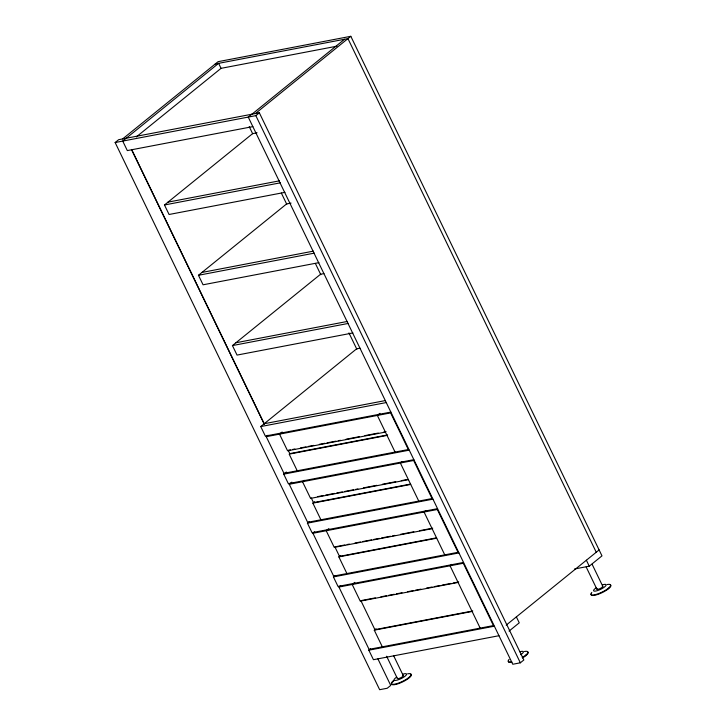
<?xml version="1.0" encoding="UTF-8"?>
<svg xmlns="http://www.w3.org/2000/svg" width="726" height="726" viewBox="0 0 726 726"><rect width="100%" height="100%" fill="white"/><g stroke="black" fill="none" stroke-linecap="round" stroke-linejoin="round"><path stroke-width="1.09" d="M377.91 658.872L390.733 685.417L387.239 688.248L379.653 689.7L115.144 142.532L118.637 139.691L259.336 112.802L523.845 659.979L520.351 662.811L512.765 664.254L248.247 117.086L251.75 114.254M122.621 138.938L218.081 61.674L350.812 36.3L601.981 555.871L589.258 566.18L574.511 568.993M136.316 136.915L221.049 68.335L336.918 46.183M251.94 114.218L344.532 39.268M255.352 113.565L350.812 36.3M115.144 142.532L255.833 115.634L259.336 112.802M284.955 192.345L169.076 214.488L164.475 204.977L252.612 133.638L257.068 132.785M318.932 262.64L203.062 284.792L198.461 275.272L286.598 203.933L291.053 203.08M352.918 332.944L237.039 355.087L232.438 345.576L320.583 274.237L323.923 273.593M390.86 412.087L265.335 436.072L260.734 426.561L356.638 348.816L359.978 348.181M266.242 436.68L390.633 412.903L408.348 449.539L283.957 473.316L266.242 436.68L267.994 435.264M282.142 432.015L279.519 434.148L287.569 450.801L385.406 432.097M413.856 459.667L288.331 483.652L283.73 474.142L286.362 472.018M289.247 484.26L413.639 460.484L432.034 498.553L307.652 522.321L289.247 484.26L291.87 482.137M379.988 413.321L377.357 415.444L395.071 452.08M304.267 480.303L302.515 481.719L310.574 498.381L408.411 479.677M320.919 519.789L312.87 503.136L314.621 501.72M437.551 508.672L312.026 532.666L307.425 523.147L309.176 521.731M312.933 533.265L437.324 509.498L458.024 552.314L333.642 576.09L312.933 533.265L314.685 531.849M402.113 461.609L400.362 463.025L418.766 501.085M328.833 528.61L326.21 530.733L334.259 547.386L432.106 528.682M346.91 573.549L338.86 556.896L340.612 555.481M463.542 562.432L338.017 586.427L333.415 576.916L335.167 575.5M425.799 510.614L424.057 512.03L444.757 554.855M338.933 587.035L463.315 563.258L493.444 625.585L369.062 649.362L338.933 587.035L340.675 585.619M354.823 582.37L352.201 584.494L360.25 601.146L458.097 582.452M451.79 564.383L450.047 565.799L480.176 628.126M382.33 646.83L374.28 630.177L376.032 628.761M498.962 635.713L373.436 659.698L368.835 650.187L370.587 648.772M506.194 625.131L599.113 549.927M509.071 631.075L519.253 622.835L516.377 616.891M215.214 63.988L347.945 38.614L596.246 552.25M252.848 126.605L127.322 150.591L122.721 141.08L218.626 63.334L221.094 68.444M167.969 202.146L279.392 180.847M164.475 204.977L280.354 182.825M201.955 272.441L313.378 251.142M198.461 275.272L314.331 253.129M235.941 342.745L347.364 321.446M232.438 345.576L348.317 323.424M264.037 423.766L385.488 400.552M260.734 426.561L386.259 402.567M290.427 449.857L288.204 450.283L289.819 453.614L387.657 434.91M292.651 449.43L294.874 449.004M300.437 447.942L305.991 446.88M308.214 446.454L313.777 445.392M319.34 444.33L324.894 443.268M327.117 442.842L336.011 441.145M338.234 440.718L340.458 440.292M346.021 439.23L359.361 436.68M364.924 435.618L378.264 433.068M383.827 432.006L386.05 431.58M387.022 435.428L289.175 454.131L297.233 470.784M283.73 474.142L409.255 450.147M317.879 496.584L323.433 495.522M325.656 495.096L334.559 493.399M336.782 492.972L342.336 491.91M344.56 491.484L353.453 489.787M355.676 489.36L357.9 488.934M363.463 487.872L376.803 485.322M382.366 484.26L395.706 481.71M401.269 480.648L406.823 479.587M410.235 484.133L313.505 502.619L311.209 497.864M312.87 503.136L410.707 484.433M307.425 523.147L432.95 499.152M336.011 546.66L344.904 544.954M347.128 544.527L349.351 544.11M354.914 543.048L360.468 541.977M362.691 541.56L371.585 539.854M373.808 539.427L379.371 538.365M381.595 537.948L390.488 536.242M392.712 535.815L394.935 535.398M400.498 534.327L413.838 531.777M419.401 530.715L432.741 528.165M436.226 537.893L339.496 556.388L334.895 546.869M338.86 556.896L436.707 538.202M333.415 576.916L458.941 552.922M362.002 600.42L375.342 597.87M380.905 596.808L386.459 595.747M388.682 595.32L394.245 594.258M396.469 593.832L402.022 592.77M407.585 591.708L413.148 590.646M415.372 590.22L420.926 589.158M426.489 588.096L432.043 587.035M434.266 586.608L439.829 585.546M442.052 585.12L450.946 583.423M453.169 582.996L458.732 581.934M472.762 610.956L374.915 629.66L360.886 600.638M374.28 630.177L472.127 611.473M368.835 650.187L494.361 626.193M608.361 588.232L608.579 588.695M592.08 564.193L602.816 586.381M586.381 560.227L589.258 566.18M586.154 566.952L596.881 589.149M525.633 655.197L525.851 655.66M255.833 115.634L520.351 662.811M249.236 126.642L252.693 133.793M281.325 193.016L286.752 204.251M315.383 263.474L320.81 274.709M348.952 332.916L356.847 349.251M393.528 655.496L403.275 675.67M386.622 656.24L397.349 678.438M131.651 149.474L264.4 424.084M131.46 149.511L264.255 424.202M602.317 586.163A3.276 0.817 -25.8 0 1 602.072 587.37A3.276 0.817 -25.8 0 1 598.523 589.167L597.888 589.321A3.276 0.817 -25.8 0 1 597.189 588.55M607.136 584.539A10.917 2.732 -25.8 0 1 608.887 587.797A10.917 2.732 -25.8 0 1 595.828 594.503A10.917 2.732 -25.8 0 1 591.799 592.416M610.303 584.956A10.917 2.732 -25.8 0 1 601.863 592.761A10.917 2.732 -25.8 0 1 591.245 593.977M602.526 584.82A6.988 1.751 -25.8 0 1 605.039 586.554A6.988 1.751 -25.8 0 1 595.365 591.127A6.988 1.751 -25.8 0 1 596.209 587.806M524.408 651.494A10.917 2.732 -25.8 0 1 522.23 657.511M511.676 661.803A10.917 2.732 -25.8 0 1 509.071 659.38M527.566 651.921A10.917 2.732 -25.8 0 1 522.448 657.974M511.903 662.257A10.917 2.732 -25.8 0 1 508.518 660.941M519.789 651.785A6.988 1.751 -25.8 0 1 520.751 654.689M402.785 675.452A3.276 0.817 -25.8 0 1 402.54 676.659A3.276 0.817 -25.8 0 1 398.991 678.456L398.347 678.61A3.276 0.817 -25.8 0 1 397.403 678.175M407.604 673.819A10.917 2.732 -25.8 0 1 408.829 677.521A10.917 2.732 -25.8 0 1 394.88 684.128A10.917 2.732 -25.8 0 1 393.655 680.425L393.882 680.879A10.917 2.732 -25.8 0 0 392.485 682.168M410.762 674.245A10.917 2.732 -25.8 0 1 402.322 682.05A10.917 2.732 -25.8 0 1 391.713 683.266M402.994 674.109A6.988 1.751 -25.8 0 1 405.498 675.842A6.988 1.751 -25.8 0 1 395.833 680.416A6.988 1.751 -25.8 0 1 396.677 677.095"/></g></svg>
